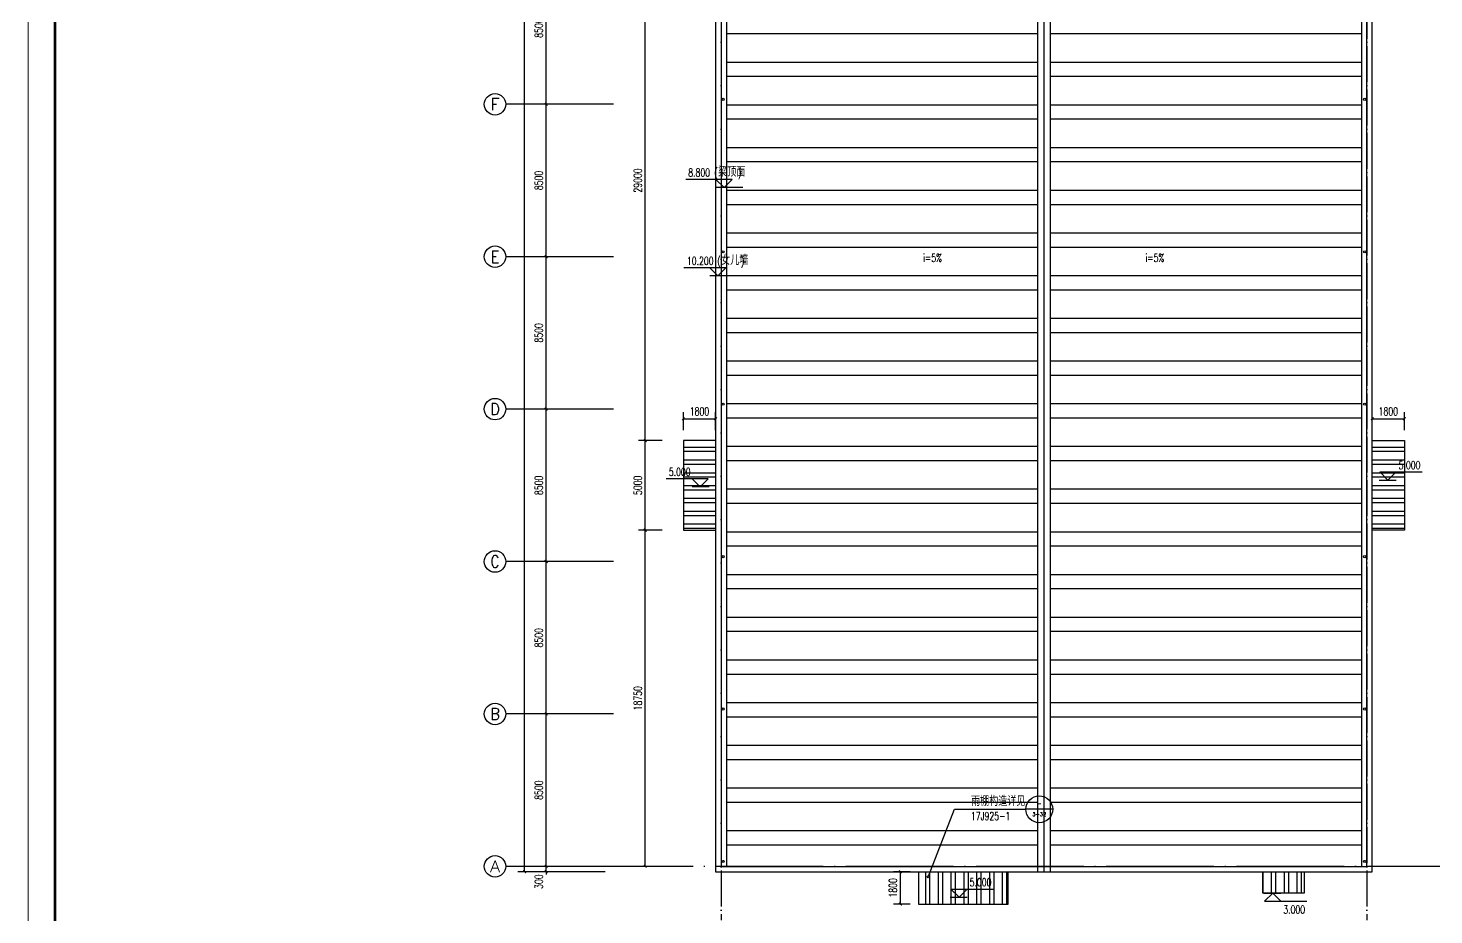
# Model space of a CAD drawing. Extents: x -275060 to -14507, y -783073 to -270523.
# Drawn here: x -192857 to -114487, y -591405 to -541948 of the extents above; entities that cross this region are included whole.
import ezdxf
from ezdxf.enums import TextEntityAlignment as Align

# ---------------------------------------------------------------- set-up
doc = ezdxf.new("R2010")
doc.units = 0
doc.header["$LTSCALE"] = 1000
doc.header["$MEASUREMENT"] = 0
doc.linetypes.add('DOTE', pattern=[2.42, 2, -0.2, 0.02, -0.2])
doc.layers.get('Defpoints').update_dxf_attribs({"color": 252})
for name, color, linetype in [('A-Roof(建筑屋顶)', 122, 'Continuous'), ('AXIS', 3, 'Continuous'), ('AXIS_TEXT', 7, 'Continuous'), ('DIM_ELEV', 3, 'Continuous'), ('DIM_IDEN', 3, 'Continuous'), ('DIM_SYMB', 3, 'Continuous'), ('DOTE', 1, 'Continuous'), ('PUB_DIM', 3, 'Continuous'), ('PUB_HATCH', 8, 'Continuous'), ('PUB_STRM', 4, 'Continuous'), ('WALL', 7, 'Continuous')]:
    doc.layers.add(name, color=color, linetype=linetype)
doc.layers.add('TK', color=252, linetype='Continuous', lineweight=13)
doc.styles.add('_TCH_AXIS', font='COMPLEX', dxfattribs={"bigfont": 'GBCBIG'})
doc.styles.add('_TCH_DIM', font='SIMPLEX', dxfattribs={"bigfont": 'GBCBIG'})
doc.styles.add('_TCH_DIM_T3', font='SIMPLEX', dxfattribs={"width": 0.705882, "bigfont": 'GBCBIG'})
doc.styles.add('COMPLEX', font='COMPLEX')
doc.dimstyles.new('_TCH_ARCH&&150', dxfattribs={"dimtxt": 446.25, "dimasz": 150, "dimexe": 375, "dimexo": 450, "dimgap": 189.375, "dimtad": 1, "dimdec": 0, "dimzin": 0, "dimdsep": 46, "dimtxsty": '_TCH_DIM_T3', "dimblk": 'ARCHTICK', "dimcen": 0.09, "dimclrt": 7, "dimazin": 2, "dimtfac": 1, "dimtdec": 0, "dimtix": 1, "dimtmove": 2, "dimatfit": 3, "dimfxl": 0, "dimtolj": 1, "dimtzin": 0, "dimarcsym": 0})
pattern_1 = [(180, (-993640, -237653.5), (-1e-13, -714.375), []), (180, (-993878.1, -237415.4), (-1e-13, -714.375), [])]

# ---------------------------------------------------------------- blocks, each defined once
blk = doc.blocks.new('TK-A0')
at = {"layer": 'TK'}
for p, q in [((25, 10), (1179, 10)), ((0, 0), (1189, 0))]:
    blk.add_line(p, q, dxfattribs=at)
at = {"layer": 'TK', "const_width": 1}
blk.add_lwpolyline([(25, 831), (1179, 831), (1179, 10), (25, 10)], close=True, dxfattribs=at)
blk = doc.blocks.new('lsg')
at = {"layer": 'PUB_STRM'}
for centre in [(-35884, -67725), (-116, -67725), (-35884, -76225), (-116, -76225), (-35884, -84725), (-116, -84725), (-35884, -93225), (-116, -93225), (-35884, -101725), (-116, -101725), (-35884, -110225), (-116, -110225)]:
    blk.add_circle(centre, 60, dxfattribs=at)
blk = doc.blocks.new('_ArchTick')
at = {"color": 0, "linetype": 'ByBlock', "const_width": 0.4}
blk.add_lwpolyline([(-0.5, -0.5), (0.5, 0.5)], dxfattribs=at)
blk = doc.blocks.new('*D78')
at = {"layer": 'Defpoints', "color": 0, "transparency": 16777216}
for p in [(-116128, -563736), (-117928, -564816), (-116128, -564816)]:
    blk.add_point(p, dxfattribs=at)
at = {"layer": 'PUB_DIM', "color": 0, "lineweight": -2, "transparency": 16777216}
for p, q in [((-117928, -564366), (-117928, -563361)), ((-116128, -564366), (-116128, -563361)), ((-117928, -563736), (-116128, -563736))]:
    blk.add_line(p, q, dxfattribs=at)
at = {"layer": 'PUB_DIM', "color": 0, "lineweight": -2, "transparency": 16777216, "xscale": 150, "yscale": 150, "zscale": 150, "rotation": 180}
blk.add_blockref('_ArchTick', (-117928, -563736), dxfattribs=at)
at = {"layer": 'PUB_DIM', "color": 0, "lineweight": -2, "transparency": 16777216, "xscale": 150, "yscale": 150, "zscale": 150}
blk.add_blockref('_ArchTick', (-116128, -563736), dxfattribs=at)
at = {"layer": 'PUB_DIM', "color": 7, "transparency": 16777216, "insert": (-117028, -563324), "char_height": 446.2, "attachment_point": 5, "style": '_TCH_DIM_T3'}
blk.add_mtext('\\A1;1800', dxfattribs=at)
blk = doc.blocks.new('*D86')
at = {"layer": 'Defpoints', "color": 0, "transparency": 16777216}
for p in [(-144231, -588998), (-143228, -588998), (-143228, -590798)]:
    blk.add_point(p, dxfattribs=at)
at = {"layer": 'PUB_DIM', "color": 0, "lineweight": -2, "transparency": 16777216}
for p, q in [((-143678, -588998), (-144606, -588998)), ((-144231, -590798), (-144231, -588998)), ((-143678, -590798), (-144606, -590798))]:
    blk.add_line(p, q, dxfattribs=at)
at = {"layer": 'PUB_DIM', "color": 0, "lineweight": -2, "transparency": 16777216, "xscale": 150, "yscale": 150, "zscale": 150}
for p, rotation in [((-144231, -588998), 90), ((-144231, -590798), 270)]:
    blk.add_blockref('_ArchTick', p, dxfattribs=dict(at, rotation=rotation))
at = {"layer": 'PUB_DIM', "color": 7, "transparency": 16777216, "insert": (-144643, -589898), "char_height": 446.2, "attachment_point": 5, "rotation": 90, "style": '_TCH_DIM_T3'}
blk.add_mtext('\\A1;1800', dxfattribs=at)
blk = doc.blocks.new('*D87')
at = {"layer": 'Defpoints', "color": 0, "transparency": 16777216}
for p in [(-154528, -563736), (-156328, -564816), (-154528, -564816)]:
    blk.add_point(p, dxfattribs=at)
at = {"layer": 'PUB_DIM', "color": 0, "lineweight": -2, "transparency": 16777216}
for p, q in [((-156328, -564366), (-156328, -563361)), ((-154528, -564366), (-154528, -563361)), ((-156328, -563736), (-154528, -563736))]:
    blk.add_line(p, q, dxfattribs=at)
at = {"layer": 'PUB_DIM', "color": 0, "lineweight": -2, "transparency": 16777216, "xscale": 150, "yscale": 150, "zscale": 150, "rotation": 180}
blk.add_blockref('_ArchTick', (-156328, -563736), dxfattribs=at)
at = {"layer": 'PUB_DIM', "color": 0, "lineweight": -2, "transparency": 16777216, "xscale": 150, "yscale": 150, "zscale": 150}
blk.add_blockref('_ArchTick', (-154528, -563736), dxfattribs=at)
at = {"layer": 'PUB_DIM', "color": 7, "transparency": 16777216, "insert": (-155428, -563324), "char_height": 446.2, "attachment_point": 5, "style": '_TCH_DIM_T3'}
blk.add_mtext('\\A1;1800', dxfattribs=at)
blk = doc.blocks.new('*D94')
at = {"layer": 'Defpoints', "color": 0, "transparency": 16777216}
for p in [(-158456, -535948), (-157066, -535948), (-157066, -564948)]:
    blk.add_point(p, dxfattribs=at)
at = {"layer": 'PUB_DIM', "color": 0, "lineweight": -2, "transparency": 16777216}
for p, q in [((-157516, -535948), (-158831, -535948)), ((-158456, -564948), (-158456, -535948)), ((-157516, -564948), (-158831, -564948))]:
    blk.add_line(p, q, dxfattribs=at)
at = {"layer": 'PUB_DIM', "color": 0, "lineweight": -2, "transparency": 16777216, "xscale": 150, "yscale": 150, "zscale": 150}
for p, rotation in [((-158456, -535948), 90), ((-158456, -564948), 270)]:
    blk.add_blockref('_ArchTick', p, dxfattribs=dict(at, rotation=rotation))
at = {"layer": 'PUB_DIM', "color": 7, "transparency": 16777216, "insert": (-158868, -550448), "char_height": 446.2, "attachment_point": 5, "rotation": 90, "style": '_TCH_DIM_T3'}
blk.add_mtext('\\A1;29000', dxfattribs=at)
blk = doc.blocks.new('*D95')
at = {"layer": 'Defpoints', "color": 0, "transparency": 16777216}
for p in [(-158456, -564948), (-157066, -564948), (-157066, -569948)]:
    blk.add_point(p, dxfattribs=at)
at = {"layer": 'PUB_DIM', "color": 0, "lineweight": -2, "transparency": 16777216}
for p, q in [((-157516, -564948), (-158831, -564948)), ((-158456, -569948), (-158456, -564948)), ((-157516, -569948), (-158831, -569948))]:
    blk.add_line(p, q, dxfattribs=at)
at = {"layer": 'PUB_DIM', "color": 0, "lineweight": -2, "transparency": 16777216, "xscale": 150, "yscale": 150, "zscale": 150}
for p, rotation in [((-158456, -564948), 90), ((-158456, -569948), 270)]:
    blk.add_blockref('_ArchTick', p, dxfattribs=dict(at, rotation=rotation))
at = {"layer": 'PUB_DIM', "color": 7, "transparency": 16777216, "insert": (-158868, -567448), "char_height": 446.2, "attachment_point": 5, "rotation": 90, "style": '_TCH_DIM_T3'}
blk.add_mtext('\\A1;5000', dxfattribs=at)
blk = doc.blocks.new('*D96')
at = {"layer": 'Defpoints', "color": 0, "transparency": 16777216}
for p in [(-158456, -569948), (-157066, -569948), (-157066, -588698)]:
    blk.add_point(p, dxfattribs=at)
at = {"layer": 'PUB_DIM', "color": 0, "lineweight": -2, "transparency": 16777216}
for p, q in [((-157516, -569948), (-158831, -569948)), ((-158456, -588698), (-158456, -569948)), ((-157516, -588698), (-158831, -588698))]:
    blk.add_line(p, q, dxfattribs=at)
at = {"layer": 'PUB_DIM', "color": 0, "lineweight": -2, "transparency": 16777216, "xscale": 150, "yscale": 150, "zscale": 150}
for p, rotation in [((-158456, -569948), 90), ((-158456, -588698), 270)]:
    blk.add_blockref('_ArchTick', p, dxfattribs=dict(at, rotation=rotation))
at = {"layer": 'PUB_DIM', "color": 7, "transparency": 16777216, "insert": (-158868, -579323), "char_height": 446.2, "attachment_point": 5, "rotation": 90, "style": '_TCH_DIM_T3'}
blk.add_mtext('\\A1;18750', dxfattribs=at)
blk = doc.blocks.new('*D320')
at = {"layer": 'AXIS', "color": 0, "lineweight": -2, "transparency": 16777216}
for p, q in [((-163978, -588698), (-163978, -588548)), ((-160678, -588698), (-164353, -588698)), ((-160678, -588998), (-164353, -588998)), ((-163978, -588998), (-163978, -588698)), ((-163978, -588998), (-163978, -589148))]:
    blk.add_line(p, q, dxfattribs=at)
at = {"layer": 'Defpoints', "color": 0, "transparency": 16777216}
for p in [(-163978, -588698), (-160228, -588698), (-160228, -588998)]:
    blk.add_point(p, dxfattribs=at)
at = {"layer": 'AXIS', "color": 0, "lineweight": -2, "transparency": 16777216, "xscale": 150, "yscale": 150, "zscale": 150}
for p, rotation in [((-163978, -588698), 270), ((-163978, -588998), 90)]:
    blk.add_blockref('_ArchTick', p, dxfattribs=dict(at, rotation=rotation))
at = {"layer": 'AXIS', "color": 7, "transparency": 16777216, "insert": (-164390, -589553), "char_height": 446.2, "attachment_point": 5, "rotation": 90, "style": '_TCH_DIM_T3'}
blk.add_mtext('\\A1;300', dxfattribs=at)
blk = doc.blocks.new('*D321')
at = {"layer": 'AXIS', "color": 0, "lineweight": -2, "transparency": 16777216}
for p, q in [((-160678, -580198), (-164353, -580198)), ((-163978, -588698), (-163978, -580198)), ((-160678, -588698), (-164353, -588698))]:
    blk.add_line(p, q, dxfattribs=at)
at = {"layer": 'Defpoints', "color": 0, "transparency": 16777216}
for p in [(-163978, -580198), (-160228, -580198), (-160228, -588698)]:
    blk.add_point(p, dxfattribs=at)
at = {"layer": 'AXIS', "color": 0, "lineweight": -2, "transparency": 16777216, "xscale": 150, "yscale": 150, "zscale": 150}
for p, rotation in [((-163978, -580198), 90), ((-163978, -588698), 270)]:
    blk.add_blockref('_ArchTick', p, dxfattribs=dict(at, rotation=rotation))
at = {"layer": 'AXIS', "color": 7, "transparency": 16777216, "insert": (-164390, -584448), "char_height": 446.2, "attachment_point": 5, "rotation": 90, "style": '_TCH_DIM_T3'}
blk.add_mtext('\\A1;8500', dxfattribs=at)
blk = doc.blocks.new('*D322')
at = {"layer": 'AXIS', "color": 0, "lineweight": -2, "transparency": 16777216}
for p, q in [((-160678, -571698), (-164353, -571698)), ((-163978, -580198), (-163978, -571698)), ((-160678, -580198), (-164353, -580198))]:
    blk.add_line(p, q, dxfattribs=at)
at = {"layer": 'Defpoints', "color": 0, "transparency": 16777216}
for p in [(-163978, -571698), (-160228, -571698), (-160228, -580198)]:
    blk.add_point(p, dxfattribs=at)
at = {"layer": 'AXIS', "color": 0, "lineweight": -2, "transparency": 16777216, "xscale": 150, "yscale": 150, "zscale": 150}
for p, rotation in [((-163978, -571698), 90), ((-163978, -580198), 270)]:
    blk.add_blockref('_ArchTick', p, dxfattribs=dict(at, rotation=rotation))
at = {"layer": 'AXIS', "color": 7, "transparency": 16777216, "insert": (-164390, -575948), "char_height": 446.2, "attachment_point": 5, "rotation": 90, "style": '_TCH_DIM_T3'}
blk.add_mtext('\\A1;8500', dxfattribs=at)
blk = doc.blocks.new('*D323')
at = {"layer": 'AXIS', "color": 0, "lineweight": -2, "transparency": 16777216}
for p, q in [((-160678, -563198), (-164353, -563198)), ((-163978, -571698), (-163978, -563198)), ((-160678, -571698), (-164353, -571698))]:
    blk.add_line(p, q, dxfattribs=at)
at = {"layer": 'Defpoints', "color": 0, "transparency": 16777216}
for p in [(-163978, -563198), (-160228, -563198), (-160228, -571698)]:
    blk.add_point(p, dxfattribs=at)
at = {"layer": 'AXIS', "color": 0, "lineweight": -2, "transparency": 16777216, "xscale": 150, "yscale": 150, "zscale": 150}
for p, rotation in [((-163978, -563198), 90), ((-163978, -571698), 270)]:
    blk.add_blockref('_ArchTick', p, dxfattribs=dict(at, rotation=rotation))
at = {"layer": 'AXIS', "color": 7, "transparency": 16777216, "insert": (-164390, -567448), "char_height": 446.2, "attachment_point": 5, "rotation": 90, "style": '_TCH_DIM_T3'}
blk.add_mtext('\\A1;8500', dxfattribs=at)
blk = doc.blocks.new('*D324')
at = {"layer": 'AXIS', "color": 0, "lineweight": -2, "transparency": 16777216}
for p, q in [((-160678, -554698), (-164353, -554698)), ((-163978, -563198), (-163978, -554698)), ((-160678, -563198), (-164353, -563198))]:
    blk.add_line(p, q, dxfattribs=at)
at = {"layer": 'Defpoints', "color": 0, "transparency": 16777216}
for p in [(-163978, -554698), (-160228, -554698), (-160228, -563198)]:
    blk.add_point(p, dxfattribs=at)
at = {"layer": 'AXIS', "color": 0, "lineweight": -2, "transparency": 16777216, "xscale": 150, "yscale": 150, "zscale": 150}
for p, rotation in [((-163978, -554698), 90), ((-163978, -563198), 270)]:
    blk.add_blockref('_ArchTick', p, dxfattribs=dict(at, rotation=rotation))
at = {"layer": 'AXIS', "color": 7, "transparency": 16777216, "insert": (-164390, -558948), "char_height": 446.2, "attachment_point": 5, "rotation": 90, "style": '_TCH_DIM_T3'}
blk.add_mtext('\\A1;8500', dxfattribs=at)
blk = doc.blocks.new('*D325')
at = {"layer": 'AXIS', "color": 0, "lineweight": -2, "transparency": 16777216}
for p, q in [((-160678, -546198), (-164353, -546198)), ((-163978, -554698), (-163978, -546198)), ((-160678, -554698), (-164353, -554698))]:
    blk.add_line(p, q, dxfattribs=at)
at = {"layer": 'Defpoints', "color": 0, "transparency": 16777216}
for p in [(-163978, -546198), (-160228, -546198), (-160228, -554698)]:
    blk.add_point(p, dxfattribs=at)
at = {"layer": 'AXIS', "color": 0, "lineweight": -2, "transparency": 16777216, "xscale": 150, "yscale": 150, "zscale": 150}
for p, rotation in [((-163978, -546198), 90), ((-163978, -554698), 270)]:
    blk.add_blockref('_ArchTick', p, dxfattribs=dict(at, rotation=rotation))
at = {"layer": 'AXIS', "color": 7, "transparency": 16777216, "insert": (-164390, -550448), "char_height": 446.2, "attachment_point": 5, "rotation": 90, "style": '_TCH_DIM_T3'}
blk.add_mtext('\\A1;8500', dxfattribs=at)
blk = doc.blocks.new('*D326')
at = {"layer": 'AXIS', "color": 0, "lineweight": -2, "transparency": 16777216}
for p, q in [((-160678, -537698), (-164353, -537698)), ((-163978, -546198), (-163978, -537698)), ((-160678, -546198), (-164353, -546198))]:
    blk.add_line(p, q, dxfattribs=at)
at = {"layer": 'Defpoints', "color": 0, "transparency": 16777216}
for p in [(-163978, -537698), (-160228, -537698), (-160228, -546198)]:
    blk.add_point(p, dxfattribs=at)
at = {"layer": 'AXIS', "color": 0, "lineweight": -2, "transparency": 16777216, "xscale": 150, "yscale": 150, "zscale": 150}
for p, rotation in [((-163978, -537698), 90), ((-163978, -546198), 270)]:
    blk.add_blockref('_ArchTick', p, dxfattribs=dict(at, rotation=rotation))
at = {"layer": 'AXIS', "color": 7, "transparency": 16777216, "insert": (-164390, -541948), "char_height": 446.2, "attachment_point": 5, "rotation": 90, "style": '_TCH_DIM_T3'}
blk.add_mtext('\\A1;8500', dxfattribs=at)
blk = doc.blocks.new('*D335')
at = {"layer": 'AXIS', "color": 0, "lineweight": -2, "transparency": 16777216}
for p, q in [((-160678, -477898), (-165553, -477898)), ((-165178, -588998), (-165178, -477898)), ((-160678, -588998), (-165553, -588998))]:
    blk.add_line(p, q, dxfattribs=at)
at = {"layer": 'Defpoints', "color": 0, "transparency": 16777216}
for p in [(-165178, -477898), (-160228, -477898), (-160228, -588998)]:
    blk.add_point(p, dxfattribs=at)
at = {"layer": 'AXIS', "color": 0, "lineweight": -2, "transparency": 16777216, "xscale": 150, "yscale": 150, "zscale": 150}
for p, rotation in [((-165178, -477898), 90), ((-165178, -588998), 270)]:
    blk.add_blockref('_ArchTick', p, dxfattribs=dict(at, rotation=rotation))
at = {"layer": 'AXIS', "color": 7, "transparency": 16777216, "insert": (-165590, -533448), "char_height": 446.2, "attachment_point": 5, "rotation": 90, "style": '_TCH_DIM_T3'}
blk.add_mtext('\\A1;111100', dxfattribs=at)
blk = doc.blocks.new('_AXISO')
blk.add_circle((0, 0), 0.5)
at = {"layer": 'AXIS_TEXT', "style": 'COMPLEX', "width": 1.041667}
blk.add_attdef('A', text='', height=0.56, dxfattribs=at).set_placement((-0.25, -0.28), (0.25, -0.28), align=Align.FIT)

msp = doc.modelspace()

# ---------------------------------------------------------------- hatches: boundary and pattern name
at = {"layer": 'A-Roof(建筑屋顶)'}
h = msp.add_hatch(dxfattribs=at)
h.set_pattern_fill('ANSI32', color=256, scale=150, angle=135, style=0)
h.set_pattern_definition(pattern_1)
h.paths.add_polyline_path([(-154527.6, -564947.6), (-156327.6, -564947.6), (-156327.6, -569947.6), (-154527.6, -569947.6)])
h = msp.add_hatch(dxfattribs=at)
h.set_pattern_fill('ANSI32', color=256, scale=150, angle=135, style=0)
h.set_pattern_definition(pattern_1)
h.paths.add_polyline_path([(-116127.6, -564947.6), (-117927.6, -564947.6), (-117927.6, -569947.6), (-116127.6, -569947.6)])
h = msp.add_hatch(dxfattribs=at)
h.set_pattern_fill('ANSI32', color=256, scale=150, angle=45, style=0)
h.set_pattern_definition([(90, (-993640, -186653.5), (-714.375, 1e-13), []), (90, (-993401.9, -186415.4), (-714.375, 1e-13), [])])
h.paths.add_polyline_path([(-138227.6, -588997.6), (-143227.6, -588997.6), (-143227.6, -590797.6), (-138227.6, -590797.6)])
h = msp.add_hatch(dxfattribs=at)
h.set_pattern_fill('ANSI32', color=256, scale=150, angle=45, style=0)
h.set_pattern_definition([(90, (-993640, -401931), (-714.375, 1e-13), []), (90, (-993401.9, -401692.9), (-714.375, 1e-13), [])])
h.paths.add_polyline_path([(-121727.6, -588997.6), (-124027.6, -588997.6), (-124027.6, -590197.6), (-121727.6, -590197.6)])
at = {"layer": 'PUB_HATCH'}
h = msp.add_hatch(dxfattribs=at)
h.set_pattern_fill('ANSI32,_O', color=256, scale=500, angle=315)
h.set_pattern_definition([(0, (-993640, -186653.5), (7e-13, 2381.25), []), (0, (-992846.2, -187447.3), (7e-13, 2381.25), [])])
h.paths.add_polyline_path([(-118527.6, -478197.6), (-135877.6, -478197.6), (-135877.6, -588697.6), (-118527.6, -588697.6)])
h.paths.add_polyline_path([(-136577.6, -478197.6), (-153927.6, -478197.6), (-153927.6, -588697.6), (-136577.6, -588697.6)])

# ---------------------------------------------------------------- linework, layer by layer
at = {"layer": 'A-Roof(建筑屋顶)'}
for p, q in [((-136577.6, -477897.6), (-136577.6, -588997.6)), ((-136227.6, -477897.6), (-136227.6, -588997.6)), ((-135877.6, -477897.6), (-135877.6, -588997.6)), ((-153927.6, -478197.6), (-153927.6, -588697.6)), ((-118527.6, -478197.6), (-118527.6, -588697.6))]:
    msp.add_line(p, q, dxfattribs=at)
for points in [[(-154527.6, -564947.6), (-156327.6, -564947.6), (-156327.6, -569947.6), (-154527.6, -569947.6)], [(-117927.6, -564947.6), (-116127.6, -564947.6), (-116127.6, -569947.6), (-117927.6, -569947.6)], [(-143227.6, -588997.6), (-143227.6, -590797.6), (-138227.6, -590797.6), (-138227.6, -588997.6)], [(-121727.6, -588997.6), (-121727.6, -590197.6), (-124027.6, -590197.6), (-124027.6, -588997.6)]]:
    msp.add_lwpolyline(points, dxfattribs=at)
at = {"layer": 'AXIS'}
for p, q in [((-160227.6, -546197.6), (-166227.6, -546197.6)), ((-160227.6, -554697.6), (-166227.6, -554697.6)), ((-160227.6, -563197.6), (-166227.6, -563197.6)), ((-160227.6, -571697.6), (-166227.6, -571697.6)), ((-160227.6, -580197.6), (-166227.6, -580197.6)), ((-160227.6, -588697.6), (-166227.6, -588697.6))]:
    msp.add_line(p, q, dxfattribs=at)
at = {"layer": 'DIM_ELEV'}
for p, q in [((-153609.5, -550387.5), (-156198.5, -550387.5)), ((-154059.5, -550837.5), (-154509.5, -550387.5)), ((-153009.5, -550837.5), (-154509.5, -550837.5)), ((-154059.5, -550837.5), (-153609.5, -550387.5)), ((-153961.2, -555313), (-156308.7, -555313)), ((-154411.2, -555763), (-154861.2, -555313)), ((-154411.2, -555763), (-153961.2, -555313)), ((-153361.2, -555763), (-154861.2, -555763)), ((-154935.7, -567080.7), (-157283.2, -567080.7)), ((-155385.7, -567530.7), (-155835.7, -567080.7)), ((-155385.7, -567530.7), (-154935.7, -567080.7)), ((-117532.7, -567153.7), (-116594.8, -567153.7)), ((-117044.8, -567153.7), (-117494.8, -566703.7)), ((-117494.8, -566703.7), (-115147.3, -566703.7)), ((-117044.8, -567153.7), (-116594.8, -566703.7)), ((-154897.8, -567530.7), (-155835.7, -567530.7)), ((-140958.8, -590419.2), (-141408.8, -589969.2)), ((-141408.8, -589969.2), (-139061.3, -589969.2)), ((-140958.8, -590419.2), (-140508.8, -589969.2)), ((-141446.7, -590419.2), (-140508.8, -590419.2)), ((-123961.8, -590197.6), (-123023.8, -590197.6)), ((-123473.8, -590197.6), (-123923.8, -590647.6)), ((-123923.8, -590647.6), (-121576.3, -590647.6)), ((-123473.8, -590197.6), (-123023.8, -590647.6))]:
    msp.add_line(p, q, dxfattribs=at)
at = {"layer": 'DIM_IDEN'}
for p, q in [((-142667.2, -589236.3), (-141205.2, -585513)), ((-141205.2, -585513), (-137238, -585513)), ((-135738, -585513), (-137238, -585513))]:
    msp.add_line(p, q, dxfattribs=at)
for centre, radius in [((-136488, -585513), 750), ((-142687.2, -589287.2), 54.8)]:
    msp.add_circle(centre, radius, dxfattribs=at)
at = {"layer": 'DIM_SYMB'}
for points in [[(-154084.7, -543363.4, 0, 0, 0), (-154084.7, -544346.8, 120, 0, 0), (-154084.7, -544796.8, 0, 0, 0)], [(-118370.5, -543363.4, 0, 0, 0), (-118370.5, -544346.8, 120, 0, 0), (-118370.5, -544796.8, 0, 0, 0)], [(-154084.7, -549031.9, 0, 0, 0), (-154084.7, -548048.4, 120, 0, 0), (-154084.7, -547598.4, 0, 0, 0)], [(-118370.5, -549031.9, 0, 0, 0), (-118370.5, -548048.4, 120, 0, 0), (-118370.5, -547598.4, 0, 0, 0)], [(-154084.7, -551863.4, 0, 0, 0), (-154084.7, -552846.8, 120, 0, 0), (-154084.7, -553296.8, 0, 0, 0)], [(-118370.5, -551863.4, 0, 0, 0), (-118370.5, -552846.8, 120, 0, 0), (-118370.5, -553296.8, 0, 0, 0)], [(-139910.8, -555141.6, 0, 0, 0), (-144488.9, -555141.6, 120, 0, 0), (-144938.9, -555141.6, 0, 0, 0)], [(-132544, -555141.6, 0, 0, 0), (-127965.9, -555141.6, 120, 0, 0), (-127515.9, -555141.6, 0, 0, 0)], [(-154084.7, -557531.9, 0, 0, 0), (-154084.7, -556548.4, 120, 0, 0), (-154084.7, -556098.4, 0, 0, 0)], [(-118370.5, -557531.9, 0, 0, 0), (-118370.5, -556548.4, 120, 0, 0), (-118370.5, -556098.4, 0, 0, 0)], [(-154084.7, -560363.4, 0, 0, 0), (-154084.7, -561346.8, 120, 0, 0), (-154084.7, -561796.8, 0, 0, 0)], [(-118370.5, -560363.4, 0, 0, 0), (-118370.5, -561346.8, 120, 0, 0), (-118370.5, -561796.8, 0, 0, 0)], [(-154084.7, -566031.9, 0, 0, 0), (-154084.7, -565048.4, 120, 0, 0), (-154084.7, -564598.4, 0, 0, 0)], [(-118370.5, -566031.9, 0, 0, 0), (-118370.5, -565048.4, 120, 0, 0), (-118370.5, -564598.4, 0, 0, 0)], [(-154084.7, -568863.4, 0, 0, 0), (-154084.7, -569846.8, 120, 0, 0), (-154084.7, -570296.8, 0, 0, 0)], [(-118370.5, -568863.4, 0, 0, 0), (-118370.5, -569846.8, 120, 0, 0), (-118370.5, -570296.8, 0, 0, 0)], [(-154084.7, -574531.9, 0, 0, 0), (-154084.7, -573548.4, 120, 0, 0), (-154084.7, -573098.4, 0, 0, 0)], [(-118370.5, -574531.9, 0, 0, 0), (-118370.5, -573548.4, 120, 0, 0), (-118370.5, -573098.4, 0, 0, 0)], [(-154084.7, -577363.4, 0, 0, 0), (-154084.7, -578346.8, 120, 0, 0), (-154084.7, -578796.8, 0, 0, 0)], [(-118370.5, -577363.4, 0, 0, 0), (-118370.5, -578346.8, 120, 0, 0), (-118370.5, -578796.8, 0, 0, 0)], [(-154084.7, -583031.9, 0, 0, 0), (-154084.7, -582048.4, 120, 0, 0), (-154084.7, -581598.4, 0, 0, 0)], [(-118370.5, -583031.9, 0, 0, 0), (-118370.5, -582048.4, 120, 0, 0), (-118370.5, -581598.4, 0, 0, 0)], [(-154084.7, -585863.4, 0, 0, 0), (-154084.7, -586846.8, 120, 0, 0), (-154084.7, -587296.8, 0, 0, 0)], [(-118370.5, -585863.4, 0, 0, 0), (-118370.5, -586846.8, 120, 0, 0), (-118370.5, -587296.8, 0, 0, 0)]]:
    msp.add_lwpolyline(points, format="xyseb", dxfattribs=at)
at = {"layer": 'DOTE', "color": 1, "linetype": 'DOTE'}
for p, q in [((-154227.6, -475197.6), (-154227.6, -591697.6)), ((-118227.6, -475197.6), (-118227.6, -591697.6))]:
    msp.add_line(p, q, dxfattribs=at)
at = {"layer": 'DOTE', "color": 1, "linetype": 'DOTE', "ltscale": 3}
msp.add_line((-112227.6, -588697.6), (-160227.6, -588697.6), dxfattribs=at)
at = {"layer": 'WALL'}
for p, q in [((-154527.6, -477897.6), (-154527.6, -588997.6)), ((-117927.6, -588997.6), (-117927.6, -477897.6)), ((-154227.6, -478197.6), (-154227.6, -588697.6)), ((-118227.6, -588697.6), (-118227.6, -478197.6)), ((-154527.6, -588997.6), (-117927.6, -588997.6)), ((-154227.6, -588697.6), (-118227.6, -588697.6))]:
    msp.add_line(p, q, dxfattribs=at)

# ---------------------------------------------------------------- block references
msp.add_blockref('lsg', (-118227.6, -478197.6))
at = {"layer": 'AXIS'}
ref = msp.add_blockref('_AXISO', (-166827.6, -546197.6), dxfattribs=dict(at, xscale=1200, yscale=1200, zscale=1200))
ref.add_attrib('A', 'F', dxfattribs={"layer": 'AXIS_TEXT', "height": 668.2, "style": '_TCH_AXIS'}).set_placement((-167082.2, -546531.7), (-166573.1, -546531.7), align=Align.FIT)
ref = msp.add_blockref('_AXISO', (-166827.6, -554697.6), dxfattribs=dict(at, xscale=1200, yscale=1200, zscale=1200))
ref.add_attrib('A', 'E', dxfattribs={"layer": 'AXIS_TEXT', "height": 668.2, "style": '_TCH_AXIS'}).set_placement((-167082.2, -555031.7), (-166573.1, -555031.7), align=Align.FIT)
ref = msp.add_blockref('_AXISO', (-166827.6, -563197.6), dxfattribs=dict(at, xscale=1200, yscale=1200, zscale=1200))
ref.add_attrib('A', 'D', dxfattribs={"layer": 'AXIS_TEXT', "height": 652.9, "style": '_TCH_AXIS'}).set_placement((-167091.9, -563524.1), (-166563.4, -563524.1), align=Align.FIT)
ref = msp.add_blockref('_AXISO', (-166827.6, -571697.6), dxfattribs=dict(at, xscale=1200, yscale=1200, zscale=1200))
ref.add_attrib('A', 'C', dxfattribs={"layer": 'AXIS_TEXT', "height": 683.5, "style": '_TCH_AXIS'}).set_placement((-167071.7, -572039.4), (-166583.5, -572039.4), align=Align.FIT)
ref = msp.add_blockref('_AXISO', (-166827.6, -580197.6), dxfattribs=dict(at, xscale=1200, yscale=1200, zscale=1200))
ref.add_attrib('A', 'B', dxfattribs={"layer": 'AXIS_TEXT', "height": 652.9, "style": '_TCH_AXIS'}).set_placement((-167091.9, -580524.1), (-166563.4, -580524.1), align=Align.FIT)
ref = msp.add_blockref('_AXISO', (-166827.6, -588697.6), dxfattribs=dict(at, xscale=1200, yscale=1200, zscale=1200))
ref.add_attrib('A', 'A', dxfattribs={"layer": 'AXIS_TEXT', "height": 637.8, "style": '_TCH_AXIS'}).set_placement((-167101, -589016.5), (-166554.3, -589016.5), align=Align.FIT)
at = {"layer": 'TK', "xscale": 150, "yscale": 150, "zscale": 150, "rotation": 270}
msp.add_blockref('TK-A0', (-192857.2, -448872.7), dxfattribs=at)

# ---------------------------------------------------------------- texts
at = {"layer": 'DIM_ELEV', "color": 7, "style": '_TCH_DIM', "width": 0.705882}
for s, height, p in [('8.800', 446.25, (-156054.5, -550230)), ('(', 446.2, (-154599.5, -550230)), (')', 446.2, (-153283.7, -550230)), ('10.200', 446.25, (-156128.7, -555155.5)), ('(', 446.2, (-154433.7, -555155.5)), (')', 446.2, (-153117.9, -555155.5)), ('5.000', 446.25, (-157139.2, -566923.2)), ('5.000', 446.25, (-116452.3, -566546.2)), ('5.000', 446.25, (-140366.3, -589811.7)), ('3.000', 446.25, (-122881.3, -591330.1))]:
    msp.add_text(s, height=height, dxfattribs=at).set_placement(p)
at = {"layer": 'DIM_ELEV', "color": 7, "style": '_TCH_DIM'}
for s, p in [('梁顶面', (-154389.5, -550230)), ('女儿墙', (-154223.7, -555155.5))]:
    msp.add_text(s, height=506.38, dxfattribs=at).set_placement(p)
at = {"layer": 'DIM_IDEN', "color": 7, "style": '_TCH_DIM'}
msp.add_text('雨棚构造详见', height=506.38, dxfattribs=at).set_placement((-140294, -585327.5))
at = {"layer": 'DIM_IDEN', "color": 7, "style": '_TCH_DIM', "width": 0.777778}
msp.add_text('-', height=391.5, dxfattribs=at).set_placement((-136618.5, -585374.1), (-136357.5, -585374.1), align=Align.FIT)
at = {"layer": 'DIM_IDEN', "color": 7, "style": '_TCH_DIM', "width": 0.705882}
msp.add_text('17J925-1', height=446.25, dxfattribs=at).set_placement((-140294.1, -586116.7))
at = {"layer": 'DIM_IDEN', "color": 7, "style": '_TCH_DIM'}
msp.add_text('3-32', height=204.59, dxfattribs=at).set_placement((-136877.7, -585892), (-136098.3, -585892), align=Align.FIT)
at = {"layer": 'DIM_SYMB', "color": 7, "style": '_TCH_DIM', "width": 0.705882}
for p in [(-142964.9, -554984.1), (-130569.9, -554984.1)]:
    msp.add_text('i=5%', height=446.25, dxfattribs=at).set_placement(p)

# ---------------------------------------------------------------- dimensions: what is measured, and where the dimension line sits
at = {"layer": 'AXIS'}
for p1, p2, distance, picture, middle in [((-160227.6, -588997.6), (-160227.6, -477897.6), 4950, '*D335', (-165590.1, -533447.6)), ((-160227.6, -546197.6), (-160227.6, -537697.6), 3750, '*D326', (-164390.1, -541947.6)), ((-160227.6, -554697.6), (-160227.6, -546197.6), 3750, '*D325', (-164390.1, -550447.6)), ((-160227.6, -563197.6), (-160227.6, -554697.6), 3750, '*D324', (-164390.1, -558947.6)), ((-160227.6, -571697.6), (-160227.6, -563197.6), 3750, '*D323', (-164390.1, -567447.6)), ((-160227.6, -580197.6), (-160227.6, -571697.6), 3750, '*D322', (-164390.1, -575947.6)), ((-160227.6, -588697.6), (-160227.6, -580197.6), 3750, '*D321', (-164390.1, -584447.6))]:
    dim = msp.add_aligned_dim(p1=p1, p2=p2, distance=distance, dimstyle='_TCH_ARCH&&150', dxfattribs=at)
    dim.commit()
    dim.dimension.update_dxf_attribs({"geometry": picture, "text_midpoint": middle})
dim = msp.add_linear_dim(base=(-163977.6, -588697.6), p1=(-160227.6, -588997.6), p2=(-160227.6, -588697.6), angle=90, dimstyle='_TCH_ARCH&&150', dxfattribs=at)
dim.commit()
dim.dimension.update_dxf_attribs({"geometry": '*D320', "text_midpoint": (-164390.1, -589552.6), "dimtype": 129})
at = {"layer": 'PUB_DIM'}
for p1, p2, distance, picture, middle in [((-157066.4, -564947.6), (-157066.4, -535947.6), 1389.6, '*D94', (-158868.5, -550447.6)), ((-156327.6, -564815.6), (-154527.6, -564815.6), 1079.6, '*D87', (-155427.6, -563323.5)), ((-117927.6, -564815.6), (-116127.6, -564815.6), 1079.6, '*D78', (-117027.6, -563323.5)), ((-157066.4, -569947.6), (-157066.4, -564947.6), 1389.6, '*D95', (-158868.5, -567447.6)), ((-157066.4, -588697.6), (-157066.4, -569947.6), 1389.6, '*D96', (-158868.5, -579322.6)), ((-143227.6, -590797.6), (-143227.6, -588997.6), 1003.4, '*D86', (-144643.5, -589897.6))]:
    dim = msp.add_aligned_dim(p1=p1, p2=p2, distance=distance, dimstyle='_TCH_ARCH&&150', dxfattribs=at)
    dim.commit()
    dim.dimension.update_dxf_attribs({"geometry": picture, "text_midpoint": middle})

doc.saveas('drawing.dxf')
